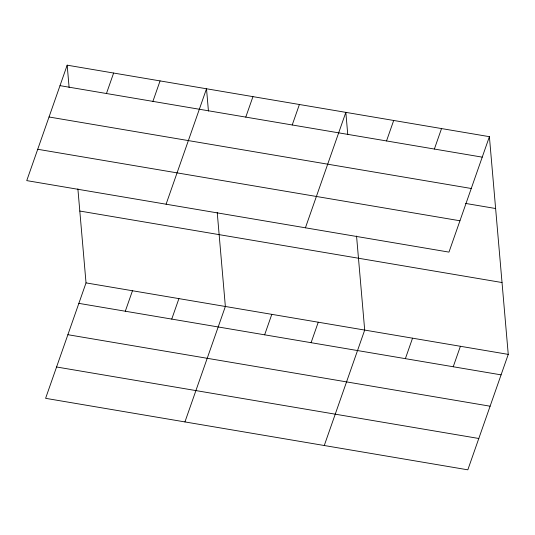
<?xml version="1.0" encoding="UTF-8"?>
<svg xmlns="http://www.w3.org/2000/svg" width="535" height="535" viewBox="0 0 535 535"><rect width="100%" height="100%" fill="white"/><g stroke="black" fill="none" stroke-linecap="round" stroke-linejoin="round"><path stroke-width="0.8" d="M67.176 65.176L26.75 180.616L448.972 252.112L489.398 136.672L67.176 65.176L69.109 87.472M106.452 93.518L113.621 73.041M77.883 188.835L86.028 282.888L45.602 398.328L467.824 469.824L508.25 354.384L489.398 136.672M152.896 101.382L160.065 80.905M125.304 311.23L132.473 290.752M166.084 204.209L206.51 88.77L208.443 111.066M171.748 319.094L178.917 298.617M245.779 117.111L252.955 96.634M184.936 421.921L225.362 306.481L217.217 212.428M292.224 124.976L299.399 104.499M264.638 334.823L271.807 314.346M305.418 227.803L345.844 112.363L347.77 134.66M311.082 342.688L318.251 322.21M386.524 140.946L393.693 120.469M324.27 445.515L364.696 330.075L356.551 236.022M434.373 149.044L441.542 128.567M405.376 358.657L412.545 338.18M453.225 366.763L460.401 346.285M60.007 85.654L482.229 157.15M49.033 116.991L471.255 188.487M465.611 203.434L495.617 208.516M37.724 149.278L459.946 220.774M79.809 211.044L502.031 282.54M86.028 282.888L508.25 354.384M78.859 303.365L501.081 374.861M67.885 334.703L490.107 406.199M56.576 366.99L478.798 438.486"/></g></svg>
